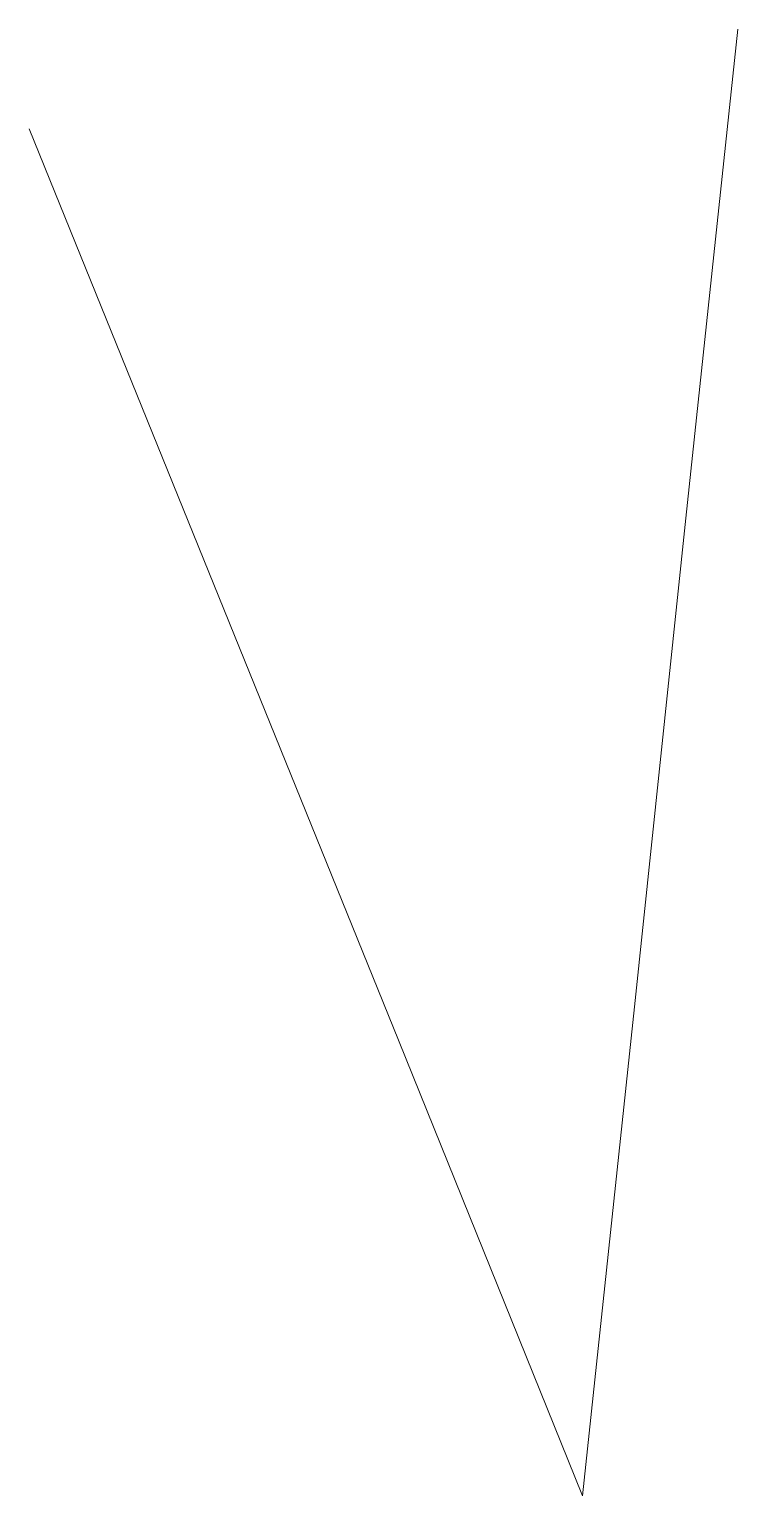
# Model space of a CAD drawing. Extents: x -21.9 to 21.9, y 0 to 54.
# Drawn here: x -15.458 to -13.477, y 0 to 4.1 of the extents above.
import ezdxf

# ---------------------------------------------------------------- set-up
doc = ezdxf.new("R2010")
doc.units = 0
doc.header["$MEASUREMENT"] = 0
doc.layers.add('L140X10', color=50, linetype='CONTINUOUS', lineweight=0)

msp = doc.modelspace()

# ---------------------------------------------------------------- linework, layer by layer
at = {"layer": 'L140X10'}
for p, q in [((-13.477, 4.1, 1), (-13.622, 2.733, 0.667)), ((-13.477, 4.1, -1), (-13.622, 2.733, -0.667)), ((-14.942, 2.548, 0.667), (-15.458, 3.822, 1)), ((-14.942, 2.548, -0.667), (-15.458, 3.822, -1)), ((-13.622, 2.733, 0.667), (-13.766, 1.367, 0.333)), ((-13.622, 2.733, -0.667), (-13.766, 1.367, -0.333)), ((-14.426, 1.274, 0.333), (-14.942, 2.548, 0.667)), ((-14.426, 1.274, -0.333), (-14.942, 2.548, -0.667)), ((-13.766, 1.367, 0.333), (-13.911, 0)), ((-13.766, 1.367, -0.333), (-13.911, 0)), ((-13.911, 0), (-14.426, 1.274, 0.333)), ((-13.911, 0), (-14.426, 1.274, -0.333))]:
    msp.add_line(p, q, dxfattribs=at)

doc.saveas('drawing.dxf')
